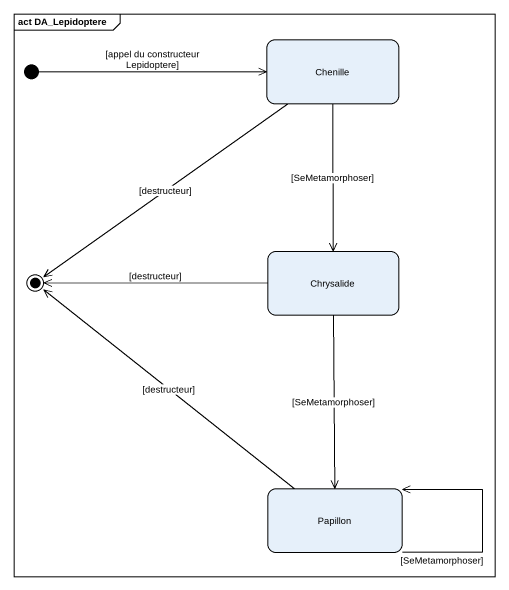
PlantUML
@startuml
mainframe act DA_Lepidoptere
hide empty description
state Chenille
state Chrysalide
state Papillon
[*] -right-> Chenille : [appel du constructeur Lepidoptere]
Chenille --> Chrysalide : [SeMetamorphoser]
Chrysalide --> Papillon : [SeMetamorphoser]
Papillon --> Papillon : [SeMetamorphoser]
Chenille --> [*] : [destructeur]
Chrysalide -left-> [*] : [destructeur]
Papillon -up-> [*] : [destructeur]
@enduml
